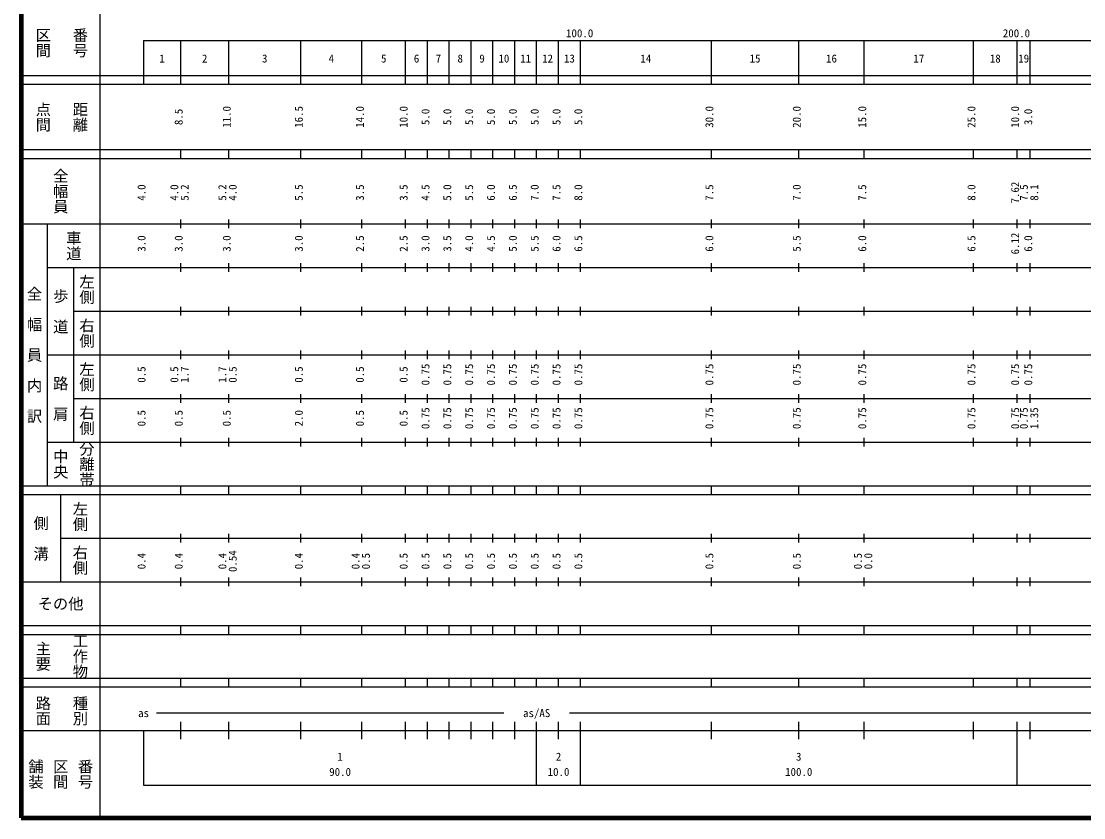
# Model space of a CAD drawing. Units: millimetres on the paper, enlarged 1000 times. Extents: x 40000 to 680000, y 20000 to 380000.
# Drawn here: x 40000 to 283252, y 20000 to 202409 of the extents above; entities that cross this region are included whole.
import ezdxf
from ezdxf.enums import TextEntityAlignment as Align

# ---------------------------------------------------------------- set-up
doc = ezdxf.new("R2010")
doc.units = ezdxf.units.MM
doc.header["$LTSCALE"] = 1000
doc.layers.add('M-TTL', color=2, linetype='Continuous', lineweight=140)
doc.layers.add('M-TTL-BAND', color=7, linetype='Continuous', lineweight=25)
doc.styles.add('@ＭＳ ゴシック', font='')
doc.styles.add('ＭＳ ゴシック', font='')
doc.styles.get('@ＭＳ ゴシック').set_extended_font_data('@MS Gothic')
doc.styles.get('ＭＳ ゴシック').set_extended_font_data('MS Gothic')

msp = doc.modelspace()

# ---------------------------------------------------------------- linework, layer by layer
at = {"layer": 'M-TTL'}
for p, q in [((40000, 380000), (40000, 20000)), ((40000, 20000), (680000, 20000))]:
    msp.add_line(p, q, dxfattribs=at)
at = {"layer": 'M-TTL-BAND'}
for p, q in [((58000, 370000), (58000, 20000)), ((68000, 198000), (579000, 198000)), ((68000, 198000), (68000, 188000)), ((76500, 188000), (76500, 198000)), ((87500, 188000), (87500, 198000)), ((104000, 188000), (104000, 198000)), ((118000, 188000), (118000, 198000)), ((128000, 188000), (128000, 198000)), ((133000, 188000), (133000, 198000)), ((138000, 188000), (138000, 198000)), ((143000, 188000), (143000, 198000)), ((148000, 188000), (148000, 198000)), ((153000, 188000), (153000, 198000)), ((158000, 188000), (158000, 198000)), ((163000, 188000), (163000, 198000)), ((168000, 188000), (168000, 198000)), ((198000, 188000), (198000, 198000)), ((218000, 188000), (218000, 198000)), ((233000, 188000), (233000, 198000)), ((258000, 188000), (258000, 198000)), ((268000, 188000), (268000, 198000)), ((271000, 188000), (271000, 198000)), ((40000, 190000), (579000, 190000)), ((40000, 188000), (579000, 188000)), ((40000, 173000), (579000, 173000)), ((76500, 171000), (76500, 173000)), ((87500, 171000), (87500, 173000)), ((104000, 171000), (104000, 173000)), ((118000, 171000), (118000, 173000)), ((128000, 171000), (128000, 173000)), ((133000, 171000), (133000, 173000)), ((138000, 171000), (138000, 173000)), ((143000, 171000), (143000, 173000)), ((148000, 171000), (148000, 173000)), ((153000, 171000), (153000, 173000)), ((158000, 171000), (158000, 173000)), ((163000, 171000), (163000, 173000)), ((168000, 171000), (168000, 173000)), ((198000, 171000), (198000, 173000)), ((218000, 171000), (218000, 173000)), ((233000, 171000), (233000, 173000)), ((258000, 171000), (258000, 173000)), ((268000, 171000), (268000, 173000)), ((271000, 171000), (271000, 173000)), ((40000, 171000), (579000, 171000)), ((40000, 156000), (579000, 156000)), ((46000, 96000), (46000, 156000)), ((76500, 155000), (76500, 157000)), ((87500, 155000), (87500, 157000)), ((104000, 155000), (104000, 157000)), ((118000, 155000), (118000, 157000)), ((128000, 155000), (128000, 157000)), ((133000, 155000), (133000, 157000)), ((138000, 155000), (138000, 157000)), ((143000, 155000), (143000, 157000)), ((148000, 155000), (148000, 157000)), ((153000, 155000), (153000, 157000)), ((158000, 155000), (158000, 157000)), ((163000, 155000), (163000, 157000)), ((168000, 155000), (168000, 157000)), ((198000, 155000), (198000, 157000)), ((218000, 155000), (218000, 157000)), ((233000, 155000), (233000, 157000)), ((258000, 155000), (258000, 157000)), ((268000, 155000), (268000, 157000)), ((271000, 155000), (271000, 157000)), ((46000, 146000), (579000, 146000)), ((52000, 146000), (52000, 106000)), ((76500, 145000), (76500, 147000)), ((87500, 145000), (87500, 147000)), ((104000, 145000), (104000, 147000)), ((118000, 145000), (118000, 147000)), ((128000, 145000), (128000, 147000)), ((133000, 145000), (133000, 147000)), ((138000, 145000), (138000, 147000)), ((143000, 145000), (143000, 147000)), ((148000, 145000), (148000, 147000)), ((153000, 145000), (153000, 147000)), ((158000, 145000), (158000, 147000)), ((163000, 145000), (163000, 147000)), ((168000, 145000), (168000, 147000)), ((198000, 145000), (198000, 147000)), ((218000, 145000), (218000, 147000)), ((233000, 145000), (233000, 147000)), ((258000, 145000), (258000, 147000)), ((268000, 145000), (268000, 147000)), ((271000, 145000), (271000, 147000)), ((76500, 135000), (76500, 137000)), ((87500, 135000), (87500, 137000)), ((104000, 135000), (104000, 137000)), ((118000, 135000), (118000, 137000)), ((128000, 135000), (128000, 137000)), ((133000, 135000), (133000, 137000)), ((138000, 135000), (138000, 137000)), ((143000, 135000), (143000, 137000)), ((148000, 135000), (148000, 137000)), ((153000, 135000), (153000, 137000)), ((158000, 135000), (158000, 137000)), ((163000, 135000), (163000, 137000)), ((168000, 135000), (168000, 137000)), ((198000, 135000), (198000, 137000)), ((218000, 135000), (218000, 137000)), ((233000, 135000), (233000, 137000)), ((258000, 135000), (258000, 137000)), ((268000, 135000), (268000, 137000)), ((271000, 135000), (271000, 137000)), ((52000, 136000), (579000, 136000)), ((76500, 125000), (76500, 127000)), ((87500, 125000), (87500, 127000)), ((104000, 125000), (104000, 127000)), ((118000, 125000), (118000, 127000)), ((128000, 125000), (128000, 127000)), ((133000, 125000), (133000, 127000)), ((138000, 125000), (138000, 127000)), ((143000, 125000), (143000, 127000)), ((148000, 125000), (148000, 127000)), ((153000, 125000), (153000, 127000)), ((158000, 125000), (158000, 127000)), ((163000, 125000), (163000, 127000)), ((168000, 125000), (168000, 127000)), ((198000, 125000), (198000, 127000)), ((218000, 125000), (218000, 127000)), ((233000, 125000), (233000, 127000)), ((258000, 125000), (258000, 127000)), ((268000, 125000), (268000, 127000)), ((271000, 125000), (271000, 127000)), ((46000, 126000), (579000, 126000)), ((76500, 115000), (76500, 117000)), ((87500, 115000), (87500, 117000)), ((104000, 115000), (104000, 117000)), ((118000, 115000), (118000, 117000)), ((128000, 115000), (128000, 117000)), ((133000, 115000), (133000, 117000)), ((138000, 115000), (138000, 117000)), ((143000, 115000), (143000, 117000)), ((148000, 115000), (148000, 117000)), ((153000, 115000), (153000, 117000)), ((158000, 115000), (158000, 117000)), ((163000, 115000), (163000, 117000)), ((168000, 115000), (168000, 117000)), ((198000, 115000), (198000, 117000)), ((218000, 115000), (218000, 117000)), ((233000, 115000), (233000, 117000)), ((258000, 115000), (258000, 117000)), ((268000, 115000), (268000, 117000)), ((271000, 115000), (271000, 117000)), ((52000, 116000), (579000, 116000)), ((46000, 106000), (579000, 106000)), ((76500, 105000), (76500, 107000)), ((87500, 105000), (87500, 107000)), ((104000, 105000), (104000, 107000)), ((118000, 105000), (118000, 107000)), ((128000, 105000), (128000, 107000)), ((133000, 105000), (133000, 107000)), ((138000, 105000), (138000, 107000)), ((143000, 105000), (143000, 107000)), ((148000, 105000), (148000, 107000)), ((153000, 105000), (153000, 107000)), ((158000, 105000), (158000, 107000)), ((163000, 105000), (163000, 107000)), ((168000, 105000), (168000, 107000)), ((198000, 105000), (198000, 107000)), ((218000, 105000), (218000, 107000)), ((233000, 105000), (233000, 107000)), ((258000, 105000), (258000, 107000)), ((268000, 105000), (268000, 107000)), ((271000, 105000), (271000, 107000)), ((40000, 96000), (579000, 96000)), ((76500, 94000), (76500, 96000)), ((87500, 94000), (87500, 96000)), ((104000, 94000), (104000, 96000)), ((118000, 94000), (118000, 96000)), ((128000, 94000), (128000, 96000)), ((133000, 94000), (133000, 96000)), ((138000, 94000), (138000, 96000)), ((143000, 94000), (143000, 96000)), ((148000, 94000), (148000, 96000)), ((153000, 94000), (153000, 96000)), ((158000, 94000), (158000, 96000)), ((163000, 94000), (163000, 96000)), ((168000, 94000), (168000, 96000)), ((198000, 94000), (198000, 96000)), ((218000, 94000), (218000, 96000)), ((233000, 94000), (233000, 96000)), ((258000, 94000), (258000, 96000)), ((268000, 94000), (268000, 96000)), ((271000, 94000), (271000, 96000)), ((40000, 94000), (579000, 94000)), ((49000, 94000), (49000, 74000)), ((49000, 84000), (579000, 84000)), ((76500, 83000), (76500, 85000)), ((87500, 83000), (87500, 85000)), ((104000, 83000), (104000, 85000)), ((118000, 83000), (118000, 85000)), ((128000, 83000), (128000, 85000)), ((133000, 83000), (133000, 85000)), ((138000, 83000), (138000, 85000)), ((143000, 83000), (143000, 85000)), ((148000, 83000), (148000, 85000)), ((153000, 83000), (153000, 85000)), ((158000, 83000), (158000, 85000)), ((163000, 83000), (163000, 85000)), ((168000, 83000), (168000, 85000)), ((198000, 83000), (198000, 85000)), ((218000, 83000), (218000, 85000)), ((233000, 83000), (233000, 85000)), ((258000, 83000), (258000, 85000)), ((268000, 83000), (268000, 85000)), ((271000, 83000), (271000, 85000)), ((40000, 74000), (579000, 74000)), ((76500, 73000), (76500, 75000)), ((87500, 73000), (87500, 75000)), ((104000, 73000), (104000, 75000)), ((118000, 73000), (118000, 75000)), ((128000, 73000), (128000, 75000)), ((133000, 73000), (133000, 75000)), ((138000, 73000), (138000, 75000)), ((143000, 73000), (143000, 75000)), ((148000, 73000), (148000, 75000)), ((153000, 73000), (153000, 75000)), ((158000, 73000), (158000, 75000)), ((163000, 73000), (163000, 75000)), ((168000, 73000), (168000, 75000)), ((198000, 73000), (198000, 75000)), ((218000, 73000), (218000, 75000)), ((233000, 73000), (233000, 75000)), ((258000, 73000), (258000, 75000)), ((268000, 73000), (268000, 75000)), ((271000, 73000), (271000, 75000)), ((40000, 64000), (579000, 64000)), ((76500, 62000), (76500, 64000)), ((87500, 62000), (87500, 64000)), ((104000, 62000), (104000, 64000)), ((118000, 62000), (118000, 64000)), ((128000, 62000), (128000, 64000)), ((133000, 62000), (133000, 64000)), ((138000, 62000), (138000, 64000)), ((143000, 62000), (143000, 64000)), ((148000, 62000), (148000, 64000)), ((153000, 62000), (153000, 64000)), ((158000, 62000), (158000, 64000)), ((163000, 62000), (163000, 64000)), ((168000, 62000), (168000, 64000)), ((198000, 62000), (198000, 64000)), ((218000, 62000), (218000, 64000)), ((233000, 62000), (233000, 64000)), ((258000, 62000), (258000, 64000)), ((268000, 62000), (268000, 64000)), ((271000, 62000), (271000, 64000)), ((40000, 62000), (579000, 62000)), ((40000, 52000), (579000, 52000)), ((76500, 50000), (76500, 52000)), ((87500, 50000), (87500, 52000)), ((104000, 50000), (104000, 52000)), ((118000, 50000), (118000, 52000)), ((128000, 50000), (128000, 52000)), ((133000, 50000), (133000, 52000)), ((138000, 50000), (138000, 52000)), ((143000, 50000), (143000, 52000)), ((148000, 50000), (148000, 52000)), ((153000, 50000), (153000, 52000)), ((158000, 50000), (158000, 52000)), ((163000, 50000), (163000, 52000)), ((168000, 50000), (168000, 52000)), ((198000, 50000), (198000, 52000)), ((218000, 50000), (218000, 52000)), ((233000, 50000), (233000, 52000)), ((258000, 50000), (258000, 52000)), ((268000, 50000), (268000, 52000)), ((271000, 50000), (271000, 52000)), ((40000, 50000), (579000, 50000)), ((71000, 44000), (150500, 44000)), ((165500, 44000), (430500, 44000)), ((76500, 38000), (76500, 42000)), ((87500, 38000), (87500, 42000)), ((104000, 38000), (104000, 42000)), ((118000, 38000), (118000, 42000)), ((128000, 38000), (128000, 42000)), ((133000, 38000), (133000, 42000)), ((138000, 38000), (138000, 42000)), ((143000, 38000), (143000, 42000)), ((148000, 38000), (148000, 42000)), ((153000, 38000), (153000, 42000)), ((158000, 27500), (158000, 42000)), ((163000, 38000), (163000, 42000)), ((168000, 27500), (168000, 42000)), ((198000, 38000), (198000, 42000)), ((218000, 38000), (218000, 42000)), ((233000, 38000), (233000, 42000)), ((258000, 38000), (258000, 42000)), ((268000, 27500), (268000, 42000)), ((271000, 38000), (271000, 42000)), ((40000, 40000), (579000, 40000)), ((68000, 40000), (68000, 27500)), ((68000, 27500), (579000, 27500))]:
    msp.add_line(p, q, dxfattribs=at)

# ---------------------------------------------------------------- texts
at = {"layer": 'M-TTL-BAND', "style": '@ＭＳ ゴシック'}
for s, p in [('区間', (45000, 197500)), ('番号', (53500, 197500)), ('点間', (45000, 180500)), ('距離', (53500, 180500)), ('全幅員', (49000, 163500)), ('車道', (52000, 151000)), ('左側', (55000, 141000)), ('全\u3000幅\u3000員\u3000内\u3000訳', (43000, 126000)), ('歩\u3000道', (49000, 136000)), ('右側', (55000, 131000)), ('左側', (55000, 121000)), ('路\u3000肩', (49000, 116000)), ('右側', (55000, 111000)), ('分離帯', (55000, 101000)), ('中央', (49000, 101000)), ('左側', (53500, 89000)), ('側\u3000溝', (44500, 84000)), ('右側', (53500, 79000)), ('工作物', (53500, 57000)), ('主要', (45000, 57000)), ('路面', (45000, 44500)), ('種別', (53500, 44500)), ('舗装', (43333, 30000)), ('区間', (49000, 30000)), ('番号', (54667, 30000))]:
    msp.add_text(s, height=2566, rotation=270, dxfattribs=at).set_placement(p, align=Align.MIDDLE_CENTER)
at = {"layer": 'M-TTL-BAND', "style": 'ＭＳ ゴシック'}
for s, p in [('100.0', (167844, 198195)), ('200.0', (267844, 198195)), ('1', (72250, 192405)), ('2', (82000, 192405)), ('3', (95750, 192405)), ('4', (111000, 192405)), ('5', (123000, 192405)), ('6', (130500, 192405)), ('7', (135500, 192405)), ('8', (140500, 192405)), ('9', (145500, 192405)), ('10', (150500, 192405)), ('11', (155500, 192405)), ('12', (160500, 192405)), ('13', (165500, 192405)), ('14', (183000, 192405)), ('15', (208000, 192405)), ('16', (225500, 192405)), ('17', (245500, 192405)), ('18', (263000, 192405)), ('19', (269500, 192405)), ('as', (68000, 42500)), ('as/AS', (158000, 42500)), ('1', (113000, 32523)), ('2', (163000, 32523)), ('3', (218000, 32523)), ('90.0', (113000, 29033)), ('10.0', (163000, 29033)), ('100.0', (218000, 29033))]:
    msp.add_text(s, height=1833, dxfattribs=at).set_placement(p, align=Align.BOTTOM_CENTER)
for s, p in [('11.0', (88500, 180500)), ('16.5', (105000, 180500)), ('14.0', (119000, 180500)), ('10.0', (129000, 180500)), ('30.0', (199000, 180500)), ('20.0', (219000, 180500)), ('15.0', (234000, 180500)), ('25.0', (259000, 180500)), ('10.0', (269000, 180500)), ('8.5', (77500, 180500)), ('5.0', (134000, 180500)), ('5.0', (139000, 180500)), ('5.0', (144000, 180500)), ('5.0', (149000, 180500)), ('5.0', (154000, 180500)), ('5.0', (159000, 180500)), ('5.0', (164000, 180500)), ('5.0', (169000, 180500)), ('3.0', (272000, 180500)), ('7.62', (269000, 163174)), ('4.0', (69000, 163174)), ('4.0', (76500, 163174)), ('5.2', (78870, 163174)), ('5.2', (87500, 163174)), ('4.0', (89870, 163174)), ('5.5', (105000, 163174)), ('3.5', (119000, 163174)), ('3.5', (129000, 163174)), ('4.5', (134000, 163174)), ('5.0', (139000, 163174)), ('5.5', (144000, 163174)), ('6.0', (149000, 163174)), ('6.5', (154000, 163174)), ('7.0', (159000, 163174)), ('7.5', (164000, 163174)), ('8.0', (169000, 163174)), ('7.5', (199000, 163174)), ('7.0', (219000, 163174)), ('7.5', (234000, 163174)), ('8.0', (259000, 163174)), ('7.5', (271000, 163174)), ('8.1', (273370, 163174)), ('6.12', (269000, 151500)), ('3.0', (69000, 151500)), ('3.0', (77500, 151500)), ('3.0', (88500, 151500)), ('3.0', (105000, 151500)), ('2.5', (119000, 151500)), ('2.5', (129000, 151500)), ('3.0', (134000, 151500)), ('3.5', (139000, 151500)), ('4.0', (144000, 151500)), ('4.5', (149000, 151500)), ('5.0', (154000, 151500)), ('5.5', (159000, 151500)), ('6.0', (164000, 151500)), ('6.5', (169000, 151500)), ('6.0', (199000, 151500)), ('5.5', (219000, 151500)), ('6.0', (234000, 151500)), ('6.5', (259000, 151500)), ('6.0', (272000, 151500)), ('0.5', (69000, 121500)), ('0.5', (76500, 121500)), ('1.7', (78870, 121500)), ('1.7', (87500, 121500)), ('0.5', (89870, 121500)), ('0.5', (105000, 121500)), ('0.5', (119000, 121500)), ('0.5', (129000, 121500)), ('0.75', (134000, 121500)), ('0.75', (139000, 121500)), ('0.75', (144000, 121500)), ('0.75', (149000, 121500)), ('0.75', (154000, 121500)), ('0.75', (159000, 121500)), ('0.75', (164000, 121500)), ('0.75', (169000, 121500)), ('0.75', (199000, 121500)), ('0.75', (219000, 121500)), ('0.75', (234000, 121500)), ('0.75', (259000, 121500)), ('0.75', (269000, 121500)), ('0.75', (272000, 121500)), ('0.5', (69000, 111500)), ('0.5', (77500, 111500)), ('0.5', (88500, 111500)), ('2.0', (105000, 111500)), ('0.5', (119000, 111500)), ('0.5', (129000, 111500)), ('0.75', (134000, 111500)), ('0.75', (139000, 111500)), ('0.75', (144000, 111500)), ('0.75', (149000, 111500)), ('0.75', (154000, 111500)), ('0.75', (159000, 111500)), ('0.75', (164000, 111500)), ('0.75', (169000, 111500)), ('0.75', (199000, 111500)), ('0.75', (219000, 111500)), ('0.75', (234000, 111500)), ('0.75', (259000, 111500)), ('0.75', (269000, 111500)), ('0.75', (271000, 111500)), ('1.35', (273370, 111500)), ('0.4', (69000, 78764)), ('0.4', (77500, 78764)), ('0.4', (87500, 78764)), ('0.54', (89870, 78764)), ('0.4', (105000, 78764)), ('0.4', (118000, 78764)), ('0.5', (120370, 78764)), ('0.5', (129000, 78764)), ('0.5', (134000, 78764)), ('0.5', (139000, 78764)), ('0.5', (144000, 78764)), ('0.5', (149000, 78764)), ('0.5', (154000, 78764)), ('0.5', (159000, 78764)), ('0.5', (164000, 78764)), ('0.5', (169000, 78764)), ('0.5', (199000, 78764)), ('0.5', (219000, 78764)), ('0.5', (233000, 78764)), ('0.0', (235370, 78764))]:
    msp.add_text(s, height=1833, rotation=90, dxfattribs=at).set_placement(p, align=Align.BOTTOM_CENTER)
msp.add_text('その他', height=2566, dxfattribs=at).set_placement((49000, 69000), align=Align.MIDDLE_CENTER)

doc.saveas('drawing.dxf')
